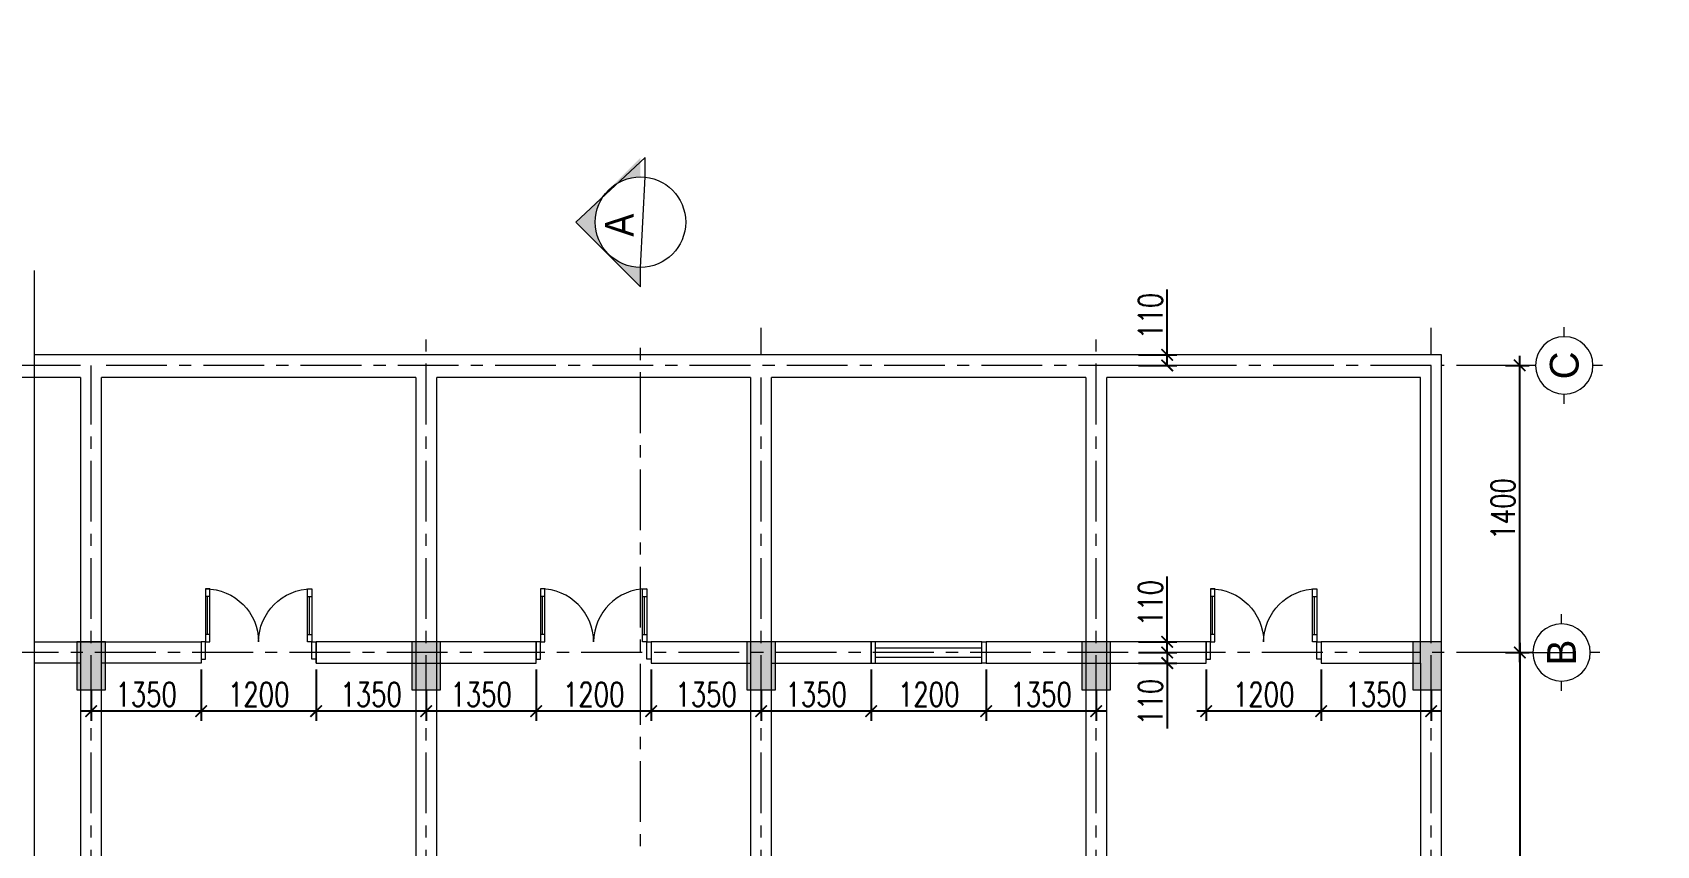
# Model space of a CAD drawing. Header units: millimetres. Extents: x -94324 to 105676, y -98316 to 125800.
# Drawn here: x 17000 to 33967, y 69591 to 78088 of the extents above; entities that cross this region are included whole.
import ezdxf
from ezdxf.enums import TextEntityAlignment as Align

# ---------------------------------------------------------------- set-up
doc = ezdxf.new("R2010")
doc.units = ezdxf.units.MM
doc.header["$MEASUREMENT"] = 0
doc.linetypes.add('CENTER', pattern=[50.8, 31.75, -6.35, 6.35, -6.35])
doc.layers.get('0').update_dxf_attribs({"lineweight": 20})
for name, color, linetype, lineweight in [('7', 7, 'Continuous', 20), ('8', 8, 'Continuous', 13), ('bao', 4, 'Continuous', 20), ('cot', 9, 'Continuous', 15), ('CUA', 115, 'Continuous', 15), ('Dim', 8, 'Continuous', 15), ('NETMANH', 150, 'Continuous', 15), ('THEP', 3, 'Continuous', 18), ('Truc', 8, 'CENTER', 9)]:
    doc.layers.add(name, color=color, linetype=linetype, lineweight=lineweight)
doc.layers.add('TEXT', color=3, linetype='Continuous')
doc.styles.add('.VnAvantH', font='', dxfattribs={"width": 0.9})
doc.styles.add('romans.shx', font='romans.shx', dxfattribs={"width": 0.75, "bigfont": 'vns.shx'})
doc.styles.get('.VnAvantH').set_extended_font_data('.VnAvantH')
doc.dimstyles.new('1-100', dxfattribs={"dimscale": 100, "dimtxt": 2.5, "dimasz": 1.2, "dimexe": 1, "dimexo": 0, "dimgap": 0.5, "dimtad": 1, "dimdec": 0, "dimzin": 0, "dimdsep": 46, "dimtxsty": 'romans.shx', "dimblk": 'ARCHTICK', "dimcen": 0.09, "dimdle": 1, "dimclrd": 8, "dimclre": 8, "dimclrt": 3, "dimadec": 0, "dimazin": 0, "dimtfac": 1, "dimtdec": 0, "dimtix": 1, "dimtmove": 0, "dimatfit": 3, "dimfxl": 1, "dimtolj": 1, "dimtzin": 0, "dimarcsym": 0})

# ---------------------------------------------------------------- blocks, each defined once
blk = doc.blocks.new('cot')
at = {"layer": 'cot'}
blk.add_hatch(color=256, dxfattribs=at).paths.add_polyline_path([(-150, -500), (150, -500), (150, 0), (-150, 0)])
blk.add_lwpolyline([(-150, -500), (150, -500), (150, 0), (-150, 0)], close=True, dxfattribs=at)
blk = doc.blocks.new('_ArchTick')
at = {"layer": 'Dim', "color": 0, "const_width": 0.15}
blk.add_lwpolyline([(-0.5, -0.5), (0.5, 0.5)], dxfattribs=at)
blk = doc.blocks.new('*D205')
at = {"layer": 'Defpoints', "color": 0, "transparency": 16777216}
for p in [(18763, 71431), (19963, 71431), (18763, 70996)]:
    blk.add_point(p, dxfattribs=at)
at = {"layer": 'Dim', "color": 8, "lineweight": -2, "transparency": 16777216}
for p, q in [((18763, 71431), (18763, 70896)), ((19963, 71431), (19963, 70896)), ((20063, 70996), (18663, 70996))]:
    blk.add_line(p, q, dxfattribs=at)
at = {"layer": 'Dim', "color": 8, "lineweight": -2, "transparency": 16777216, "xscale": 120, "yscale": 120, "zscale": 120, "rotation": 180}
blk.add_blockref('_ArchTick', (18763, 70996), dxfattribs=at)
at = {"layer": 'Dim', "color": 8, "lineweight": -2, "transparency": 16777216, "xscale": 120, "yscale": 120, "zscale": 120}
blk.add_blockref('_ArchTick', (19963, 70996), dxfattribs=at)
at = {"layer": 'Dim', "color": 3, "transparency": 16777216, "insert": (19363, 71171), "char_height": 250, "attachment_point": 5, "style": 'romans.shx'}
blk.add_mtext('\\A1;1200', dxfattribs=at)
blk = doc.blocks.new('*D206')
at = {"layer": 'Defpoints', "color": 0, "transparency": 16777216}
for p in [(22263, 71431), (23463, 71431), (22263, 70996)]:
    blk.add_point(p, dxfattribs=at)
at = {"layer": 'Dim', "color": 8, "lineweight": -2, "transparency": 16777216}
for p, q in [((22263, 71431), (22263, 70896)), ((23463, 71431), (23463, 70896)), ((23563, 70996), (22163, 70996))]:
    blk.add_line(p, q, dxfattribs=at)
at = {"layer": 'Dim', "color": 8, "lineweight": -2, "transparency": 16777216, "xscale": 120, "yscale": 120, "zscale": 120, "rotation": 180}
blk.add_blockref('_ArchTick', (22263, 70996), dxfattribs=at)
at = {"layer": 'Dim', "color": 8, "lineweight": -2, "transparency": 16777216, "xscale": 120, "yscale": 120, "zscale": 120}
blk.add_blockref('_ArchTick', (23463, 70996), dxfattribs=at)
at = {"layer": 'Dim', "color": 3, "transparency": 16777216, "insert": (22863, 71171), "char_height": 250, "attachment_point": 5, "style": 'romans.shx'}
blk.add_mtext('\\A1;1200', dxfattribs=at)
blk = doc.blocks.new('*D207')
at = {"layer": 'Defpoints', "color": 0, "transparency": 16777216}
for p in [(25763, 71431), (26963, 71431), (25763, 70996)]:
    blk.add_point(p, dxfattribs=at)
at = {"layer": 'Dim', "color": 8, "lineweight": -2, "transparency": 16777216}
for p, q in [((25763, 71431), (25763, 70896)), ((26963, 71431), (26963, 70896)), ((27063, 70996), (25663, 70996))]:
    blk.add_line(p, q, dxfattribs=at)
at = {"layer": 'Dim', "color": 8, "lineweight": -2, "transparency": 16777216, "xscale": 120, "yscale": 120, "zscale": 120, "rotation": 180}
blk.add_blockref('_ArchTick', (25763, 70996), dxfattribs=at)
at = {"layer": 'Dim', "color": 8, "lineweight": -2, "transparency": 16777216, "xscale": 120, "yscale": 120, "zscale": 120}
blk.add_blockref('_ArchTick', (26963, 70996), dxfattribs=at)
at = {"layer": 'Dim', "color": 3, "transparency": 16777216, "insert": (26363, 71171), "char_height": 250, "attachment_point": 5, "style": 'romans.shx'}
blk.add_mtext('\\A1;1200', dxfattribs=at)
blk = doc.blocks.new('*D208')
at = {"layer": 'Defpoints', "color": 0, "transparency": 16777216}
for p in [(29263, 71431), (30463, 71431), (29263, 70996)]:
    blk.add_point(p, dxfattribs=at)
at = {"layer": 'Dim', "color": 8, "lineweight": -2, "transparency": 16777216}
for p, q in [((29263, 71431), (29263, 70896)), ((30463, 71431), (30463, 70896)), ((30563, 70996), (29163, 70996))]:
    blk.add_line(p, q, dxfattribs=at)
at = {"layer": 'Dim', "color": 8, "lineweight": -2, "transparency": 16777216, "xscale": 120, "yscale": 120, "zscale": 120, "rotation": 180}
blk.add_blockref('_ArchTick', (29263, 70996), dxfattribs=at)
at = {"layer": 'Dim', "color": 8, "lineweight": -2, "transparency": 16777216, "xscale": 120, "yscale": 120, "zscale": 120}
blk.add_blockref('_ArchTick', (30463, 70996), dxfattribs=at)
at = {"layer": 'Dim', "color": 3, "transparency": 16777216, "insert": (29863, 71171), "char_height": 250, "attachment_point": 5, "style": 'romans.shx'}
blk.add_mtext('\\A1;1200', dxfattribs=at)
blk = doc.blocks.new('cd12t2')
for p, q in [((90, 655), (45, 655)), ((67.5, 260), (67.5, 655)), ((1110, 655), (1155, 655)), ((1132.5, 260), (1132.5, 655)), ((90, 260), (45, 260)), ((1110, 260), (1155, 260))]:
    blk.add_line(p, q)
for points in [[(45, 180), (90, 180), (90, 735), (45, 735)], [(1155, 180), (1110, 180), (1110, 735), (1155, 735)], [(0, 0), (45, 0), (45, 180), (0, 180)], [(1200, 0), (1155, 0), (1155, 180), (1200, 180)]]:
    blk.add_lwpolyline(points, close=True)
for centre, start, end in [((45, 180), 0, 89.9999), ((1155, 180), 90.0001, 180)]:
    blk.add_arc(centre, 555, start, end)
blk = doc.blocks.new('cs')
at = {"layer": 'CUA'}
for p, q in [((1155, 220), (45, 220)), ((1155, 160), (45, 160)), ((1155, 60), (45, 60)), ((45, 0), (1155, 0))]:
    blk.add_line(p, q, dxfattribs=at)
for points in [[(45, 0), (0, 0), (0, 220), (45, 220)], [(1155, 0), (1200, 0), (1200, 220), (1155, 220)]]:
    blk.add_lwpolyline(points, close=True, dxfattribs=at)
blk = doc.blocks.new('*D211')
at = {"layer": 'Defpoints', "color": 0, "transparency": 16777216}
for p in [(32388, 74609), (32538, 74609), (32388, 71609)]:
    blk.add_point(p, dxfattribs=at)
at = {"layer": 'Dim', "color": 8, "lineweight": -2, "transparency": 16777216}
for p, q in [((32538, 71509), (32538, 74709)), ((32388, 74609), (32638, 74609)), ((32388, 71609), (32638, 71609))]:
    blk.add_line(p, q, dxfattribs=at)
at = {"layer": 'Dim', "color": 8, "lineweight": -2, "transparency": 16777216, "xscale": 120, "yscale": 120, "zscale": 120}
for p, rotation in [((32538, 74609), 90), ((32538, 71609), 270)]:
    blk.add_blockref('_ArchTick', p, dxfattribs=dict(at, rotation=rotation))
at = {"layer": 'Dim', "color": 3, "transparency": 16777216, "insert": (32363, 73109), "char_height": 250, "attachment_point": 5, "rotation": 90, "style": 'romans.shx'}
blk.add_mtext('\\A1;1400', dxfattribs=at)
blk = doc.blocks.new('*D212')
at = {"layer": 'Defpoints', "color": 0, "transparency": 16777216}
for p in [(32388, 71609), (32388, 64509), (32538, 64509)]:
    blk.add_point(p, dxfattribs=at)
at = {"layer": 'Dim', "color": 8, "lineweight": -2, "transparency": 16777216}
for p, q in [((32388, 71609), (32638, 71609)), ((32538, 71709), (32538, 64409)), ((32388, 64509), (32638, 64509))]:
    blk.add_line(p, q, dxfattribs=at)
at = {"layer": 'Dim', "color": 8, "lineweight": -2, "transparency": 16777216, "xscale": 120, "yscale": 120, "zscale": 120}
for p, rotation in [((32538, 71609), 90), ((32538, 64509), 270)]:
    blk.add_blockref('_ArchTick', p, dxfattribs=dict(at, rotation=rotation))
at = {"layer": 'Dim', "color": 3, "transparency": 16777216, "insert": (32363, 68409), "char_height": 250, "attachment_point": 5, "rotation": 90, "style": 'romans.shx'}
blk.add_mtext('\\A1;5600', dxfattribs=at)
blk = doc.blocks.new('*D219')
at = {"layer": 'Defpoints', "color": 0, "transparency": 16777216}
for p in [(28555, 71609), (28855, 71609), (28555, 71499)]:
    blk.add_point(p, dxfattribs=at)
at = {"layer": 'Dim', "color": 8, "lineweight": -2, "transparency": 16777216}
for p, q in [((28555, 71609), (28955, 71609)), ((28855, 71609), (28855, 71399)), ((28555, 71499), (28955, 71499)), ((28855, 71499), (28855, 70814))]:
    blk.add_line(p, q, dxfattribs=at)
at = {"layer": 'Dim', "color": 8, "lineweight": -2, "transparency": 16777216, "xscale": 120, "yscale": 120, "zscale": 120}
for p, rotation in [((28855, 71609), 90), ((28855, 71499), 270)]:
    blk.add_blockref('_ArchTick', p, dxfattribs=dict(at, rotation=rotation))
at = {"layer": 'Dim', "color": 3, "transparency": 16777216, "insert": (28680, 71092), "char_height": 250, "attachment_point": 5, "rotation": 90, "style": 'romans.shx'}
blk.add_mtext('\\A1;110', dxfattribs=at)
blk = doc.blocks.new('*D220')
at = {"layer": 'Defpoints', "color": 0, "transparency": 16777216}
for p in [(28555, 71719), (28555, 71609), (28855, 71609)]:
    blk.add_point(p, dxfattribs=at)
at = {"layer": 'Dim', "color": 8, "lineweight": -2, "transparency": 16777216}
for p, q in [((28855, 71719), (28855, 72403)), ((28855, 71609), (28855, 71819)), ((28555, 71719), (28955, 71719)), ((28555, 71609), (28955, 71609))]:
    blk.add_line(p, q, dxfattribs=at)
at = {"layer": 'Dim', "color": 8, "lineweight": -2, "transparency": 16777216, "xscale": 120, "yscale": 120, "zscale": 120}
for p, rotation in [((28855, 71719), 90), ((28855, 71609), 270)]:
    blk.add_blockref('_ArchTick', p, dxfattribs=dict(at, rotation=rotation))
at = {"layer": 'Dim', "color": 3, "transparency": 16777216, "insert": (28680, 72126), "char_height": 250, "attachment_point": 5, "rotation": 90, "style": 'romans.shx'}
blk.add_mtext('\\A1;110', dxfattribs=at)
blk = doc.blocks.new('*D221')
at = {"layer": 'Defpoints', "color": 0, "transparency": 16777216}
for p in [(28555, 74719), (28555, 74609), (28855, 74609)]:
    blk.add_point(p, dxfattribs=at)
at = {"layer": 'Dim', "color": 8, "lineweight": -2, "transparency": 16777216}
for p, q in [((28855, 74719), (28855, 75403)), ((28555, 74719), (28955, 74719)), ((28855, 74609), (28855, 74819)), ((28555, 74609), (28955, 74609))]:
    blk.add_line(p, q, dxfattribs=at)
at = {"layer": 'Dim', "color": 8, "lineweight": -2, "transparency": 16777216, "xscale": 120, "yscale": 120, "zscale": 120}
for p, rotation in [((28855, 74719), 90), ((28855, 74609), 270)]:
    blk.add_blockref('_ArchTick', p, dxfattribs=dict(at, rotation=rotation))
at = {"layer": 'Dim', "color": 3, "transparency": 16777216, "insert": (28680, 75126), "char_height": 250, "attachment_point": 5, "rotation": 90, "style": 'romans.shx'}
blk.add_mtext('\\A1;110', dxfattribs=at)
blk = doc.blocks.new('SH')
at = {"layer": '8'}
for p, q in [((0, 20), (0, 0)), ((0, 20), (0, 0)), ((-80, -60), (-60, -60)), ((-80, -60), (-60, -60)), ((60, -60), (80, -60)), ((60, -60), (80, -60)), ((0, -120), (0, -140)), ((0, -120), (0, -140))]:
    blk.add_line(p, q, dxfattribs=at)
blk.add_circle((0, -60), 60, dxfattribs=at)
at = {"layer": 'TEXT', "style": '.VnAvantH'}
blk.add_attdef('SH', text='', height=60, dxfattribs=at).set_placement((0, -60), align=Align.MIDDLE_CENTER)
blk = doc.blocks.new('*D282')
at = {"layer": 'Defpoints', "color": 0, "transparency": 16777216}
for p in [(30463, 71219), (31613, 71219), (30463, 70996)]:
    blk.add_point(p, dxfattribs=at)
at = {"layer": 'Dim', "color": 8, "lineweight": -2, "transparency": 16777216}
for p, q in [((30463, 71219), (30463, 70896)), ((31613, 71219), (31613, 70896)), ((31713, 70996), (30363, 70996))]:
    blk.add_line(p, q, dxfattribs=at)
at = {"layer": 'Dim', "color": 8, "lineweight": -2, "transparency": 16777216, "xscale": 120, "yscale": 120, "zscale": 120, "rotation": 180}
blk.add_blockref('_ArchTick', (30463, 70996), dxfattribs=at)
at = {"layer": 'Dim', "color": 8, "lineweight": -2, "transparency": 16777216, "xscale": 120, "yscale": 120, "zscale": 120}
blk.add_blockref('_ArchTick', (31613, 70996), dxfattribs=at)
at = {"layer": 'Dim', "color": 3, "transparency": 16777216, "insert": (31038, 71171), "char_height": 250, "attachment_point": 5, "style": 'romans.shx'}
blk.add_mtext('\\A1;1350', dxfattribs=at)
blk = doc.blocks.new('*D283')
at = {"layer": 'Defpoints', "color": 0, "transparency": 16777216}
for p in [(26963, 71219), (28113, 71219), (26963, 70996)]:
    blk.add_point(p, dxfattribs=at)
at = {"layer": 'Dim', "color": 8, "lineweight": -2, "transparency": 16777216}
for p, q in [((26963, 71219), (26963, 70896)), ((28113, 71219), (28113, 70896)), ((28213, 70996), (26863, 70996))]:
    blk.add_line(p, q, dxfattribs=at)
at = {"layer": 'Dim', "color": 8, "lineweight": -2, "transparency": 16777216, "xscale": 120, "yscale": 120, "zscale": 120, "rotation": 180}
blk.add_blockref('_ArchTick', (26963, 70996), dxfattribs=at)
at = {"layer": 'Dim', "color": 8, "lineweight": -2, "transparency": 16777216, "xscale": 120, "yscale": 120, "zscale": 120}
blk.add_blockref('_ArchTick', (28113, 70996), dxfattribs=at)
at = {"layer": 'Dim', "color": 3, "transparency": 16777216, "insert": (27538, 71171), "char_height": 250, "attachment_point": 5, "style": 'romans.shx'}
blk.add_mtext('\\A1;1350', dxfattribs=at)
blk = doc.blocks.new('*D284')
at = {"layer": 'Defpoints', "color": 0, "transparency": 16777216}
for p in [(23463, 71219), (24613, 71219), (23463, 70996)]:
    blk.add_point(p, dxfattribs=at)
at = {"layer": 'Dim', "color": 8, "lineweight": -2, "transparency": 16777216}
for p, q in [((23463, 71219), (23463, 70896)), ((24613, 71219), (24613, 70896)), ((24713, 70996), (23363, 70996))]:
    blk.add_line(p, q, dxfattribs=at)
at = {"layer": 'Dim', "color": 8, "lineweight": -2, "transparency": 16777216, "xscale": 120, "yscale": 120, "zscale": 120, "rotation": 180}
blk.add_blockref('_ArchTick', (23463, 70996), dxfattribs=at)
at = {"layer": 'Dim', "color": 8, "lineweight": -2, "transparency": 16777216, "xscale": 120, "yscale": 120, "zscale": 120}
blk.add_blockref('_ArchTick', (24613, 70996), dxfattribs=at)
at = {"layer": 'Dim', "color": 3, "transparency": 16777216, "insert": (24038, 71171), "char_height": 250, "attachment_point": 5, "style": 'romans.shx'}
blk.add_mtext('\\A1;1350', dxfattribs=at)
blk = doc.blocks.new('*D285')
at = {"layer": 'Defpoints', "color": 0, "transparency": 16777216}
for p in [(19963, 71219), (21113, 71219), (19963, 70996)]:
    blk.add_point(p, dxfattribs=at)
at = {"layer": 'Dim', "color": 8, "lineweight": -2, "transparency": 16777216}
for p, q in [((19963, 71219), (19963, 70896)), ((21113, 71219), (21113, 70896)), ((21213, 70996), (19863, 70996))]:
    blk.add_line(p, q, dxfattribs=at)
at = {"layer": 'Dim', "color": 8, "lineweight": -2, "transparency": 16777216, "xscale": 120, "yscale": 120, "zscale": 120, "rotation": 180}
blk.add_blockref('_ArchTick', (19963, 70996), dxfattribs=at)
at = {"layer": 'Dim', "color": 8, "lineweight": -2, "transparency": 16777216, "xscale": 120, "yscale": 120, "zscale": 120}
blk.add_blockref('_ArchTick', (21113, 70996), dxfattribs=at)
at = {"layer": 'Dim', "color": 3, "transparency": 16777216, "insert": (20538, 71171), "char_height": 250, "attachment_point": 5, "style": 'romans.shx'}
blk.add_mtext('\\A1;1350', dxfattribs=at)
blk = doc.blocks.new('*D286')
at = {"layer": 'Defpoints', "color": 0, "transparency": 16777216}
for p in [(24613, 71219), (25763, 71219), (24613, 70996)]:
    blk.add_point(p, dxfattribs=at)
at = {"layer": 'Dim', "color": 8, "lineweight": -2, "transparency": 16777216}
for p, q in [((24613, 71219), (24613, 70896)), ((25763, 71219), (25763, 70896)), ((25863, 70996), (24513, 70996))]:
    blk.add_line(p, q, dxfattribs=at)
at = {"layer": 'Dim', "color": 8, "lineweight": -2, "transparency": 16777216, "xscale": 120, "yscale": 120, "zscale": 120, "rotation": 180}
blk.add_blockref('_ArchTick', (24613, 70996), dxfattribs=at)
at = {"layer": 'Dim', "color": 8, "lineweight": -2, "transparency": 16777216, "xscale": 120, "yscale": 120, "zscale": 120}
blk.add_blockref('_ArchTick', (25763, 70996), dxfattribs=at)
at = {"layer": 'Dim', "color": 3, "transparency": 16777216, "insert": (25188, 71171), "char_height": 250, "attachment_point": 5, "style": 'romans.shx'}
blk.add_mtext('\\A1;1350', dxfattribs=at)
blk = doc.blocks.new('*D287')
at = {"layer": 'Defpoints', "color": 0, "transparency": 16777216}
for p in [(21113, 71219), (22263, 71219), (21113, 70996)]:
    blk.add_point(p, dxfattribs=at)
at = {"layer": 'Dim', "color": 8, "lineweight": -2, "transparency": 16777216}
for p, q in [((21113, 71219), (21113, 70896)), ((22263, 71219), (22263, 70896)), ((22363, 70996), (21013, 70996))]:
    blk.add_line(p, q, dxfattribs=at)
at = {"layer": 'Dim', "color": 8, "lineweight": -2, "transparency": 16777216, "xscale": 120, "yscale": 120, "zscale": 120, "rotation": 180}
blk.add_blockref('_ArchTick', (21113, 70996), dxfattribs=at)
at = {"layer": 'Dim', "color": 8, "lineweight": -2, "transparency": 16777216, "xscale": 120, "yscale": 120, "zscale": 120}
blk.add_blockref('_ArchTick', (22263, 70996), dxfattribs=at)
at = {"layer": 'Dim', "color": 3, "transparency": 16777216, "insert": (21688, 71171), "char_height": 250, "attachment_point": 5, "style": 'romans.shx'}
blk.add_mtext('\\A1;1350', dxfattribs=at)
blk = doc.blocks.new('*D288')
at = {"layer": 'Defpoints', "color": 0, "transparency": 16777216}
for p in [(17613, 71219), (18763, 71219), (17613, 70996)]:
    blk.add_point(p, dxfattribs=at)
at = {"layer": 'Dim', "color": 8, "lineweight": -2, "transparency": 16777216}
for p, q in [((17613, 71219), (17613, 70896)), ((18763, 71219), (18763, 70896)), ((18863, 70996), (17513, 70996))]:
    blk.add_line(p, q, dxfattribs=at)
at = {"layer": 'Dim', "color": 8, "lineweight": -2, "transparency": 16777216, "xscale": 120, "yscale": 120, "zscale": 120, "rotation": 180}
blk.add_blockref('_ArchTick', (17613, 70996), dxfattribs=at)
at = {"layer": 'Dim', "color": 8, "lineweight": -2, "transparency": 16777216, "xscale": 120, "yscale": 120, "zscale": 120}
blk.add_blockref('_ArchTick', (18763, 70996), dxfattribs=at)
at = {"layer": 'Dim', "color": 3, "transparency": 16777216, "insert": (18188, 71171), "char_height": 250, "attachment_point": 5, "style": 'romans.shx'}
blk.add_mtext('\\A1;1350', dxfattribs=at)

msp = doc.modelspace()

# ---------------------------------------------------------------- hatches: boundary and pattern name
at = {"layer": '8'}
msp.add_hatch(color=256, dxfattribs=at).paths.add_polyline_path([(23352, 76578.6), (23352, 76781.1), (22677, 76106.1), (23352, 75431.1), (23352, 75633.6, -1)])

# ---------------------------------------------------------------- linework, layer by layer
for p, q in [((31722.5, 74718.6), (17021.2, 74718.6)), ((31722.5, 71718.6), (31722.5, 74718.6)), ((17502.5, 74608.6), (17021.2, 74608.6)), ((31612.5, 71718.6), (31612.5, 74418.6))]:
    msp.add_line(p, q)
at = {"layer": '7'}
msp.add_circle((5675.5, 1684), 100000, dxfattribs=at)
at = {"layer": '8'}
msp.add_line((23352, 75633.6), (23402, 76578.6), dxfattribs=at)
at = {"layer": '8', "color": 4}
msp.add_lwpolyline([(23402, 76578.6), (23402, 76781.1), (22677, 76106.1), (23352, 75431.1), (23352, 75633.6)], dxfattribs=at)
at = {"layer": '8'}
msp.add_lwpolyline([(17021.2, 63462.2), (17021.2, 67590.5), (16750.7, 67590.5), (17287.1, 67843.9), (17021.2, 67843.9), (17021.2, 75600.7)], dxfattribs=at)
msp.add_circle((23352, 76106.1), 472.5, dxfattribs=at)
at = {"layer": 'bao'}
for p, q in [((17502.5, 74482.6), (17502.5, 64618.6)), ((17722.5, 64618.6), (17722.5, 74482.6)), ((21006, 74482.6), (21006, 64618.6)), ((21226, 64618.6), (21226, 74482.6)), ((24502.5, 74482.6), (24502.5, 64618.6)), ((24722.5, 64618.6), (24722.5, 74482.6)), ((28003.5, 74482.6), (28003.5, 64618.6)), ((28223.5, 64618.6), (28223.5, 74482.6)), ((17021.2, 71718.6), (18762.5, 71718.6)), ((18762.5, 71718.6), (18762.5, 71498.6)), ((25762.5, 71718.6), (23462.5, 71718.6)), ((23462.5, 71718.6), (23462.5, 71498.6)), ((25762.5, 71498.6), (25762.5, 71718.6)), ((17462.5, 71498.6), (17021.2, 71498.6)), ((17502.5, 71498.6), (17462.5, 71498.6)), ((17762.5, 71498.6), (17722.5, 71498.6)), ((18762.5, 71498.6), (17762.5, 71498.6)), ((23462.5, 71498.6), (24462.5, 71498.6)), ((24462.5, 71498.6), (24502.5, 71498.6)), ((24722.5, 71498.6), (24762.5, 71498.6)), ((24762.5, 71498.6), (25762.5, 71498.6))]:
    msp.add_line(p, q, dxfattribs=at)
for points in [[(19962.5, 71498.6), (20962.5, 71498.6), (21262.5, 71498.6), (22262.5, 71498.6), (22262.5, 71718.6), (19962.5, 71718.6)], [(26962.5, 71498.6), (27962.5, 71498.6), (28262.5, 71498.6), (29262.5, 71498.6), (29262.5, 71718.6), (26962.5, 71718.6)]]:
    msp.add_lwpolyline(points, close=True, dxfattribs=at)
msp.add_lwpolyline([(31722.5, 64398.6), (31722.5, 64398.6), (31722.5, 64618.6), (31722.5, 64618.6), (31722.5, 64618.6), (31722.5, 71498.6), (31722.5, 71498.6), (31720, 71498.6), (31720, 71718.6), (30462.5, 71718.6), (30462.5, 71498.6), (31462.5, 71498.6), (31502.5, 71498.6), (31502.5, 64618.6), (30462.5, 64618.6), (30462.5, 64398.6), (31272.5, 64398.6)], dxfattribs=at)
at = {"layer": 'CUA', "ltscale": 0.6}
msp.add_line((19962.5, 71498.6), (19962.5, 71718.6), dxfattribs=at)
at = {"layer": 'Dim'}
msp.add_line((32640.9, 71608.6), (33112.1, 71608.6), dxfattribs=at)
at = {"layer": 'THEP'}
for p, q in [((17502.5, 74482.6), (14222.5, 74482.6)), ((21006, 74482.6), (17722.5, 74482.6)), ((24502.5, 74482.6), (21226, 74482.6)), ((28003.5, 74482.6), (24722.5, 74482.6)), ((31502.5, 74482.6), (28223.5, 74482.6)), ((31502.5, 71498.6), (31502.5, 74482.6))]:
    msp.add_line(p, q, dxfattribs=at)
at = {"layer": 'Truc', "ltscale": 20}
for p, q in [((21112.5, 63832.5), (21112.5, 75000.7)), ((24612.5, 74718.6), (24612.5, 75000.7)), ((28112.5, 63832.5), (28112.5, 75000.7)), ((31612.5, 74718.6), (31612.5, 75000.7)), ((23352, 63742), (23352, 74831.1)), ((17502.5, 74608.6), (14112.5, 74608.6)), ((17612.5, 63832.5), (17612.5, 74608.6)), ((31612.5, 74608.6), (17722.5, 74608.6)), ((31612.5, 63832.5), (31612.5, 74608.6)), ((32512.1, 74608.6), (31722.5, 74608.6)), ((24612.5, 63832.5), (24612.5, 74482.6)), ((32512.1, 71608.6), (14002.5, 71608.6))]:
    msp.add_line(p, q, dxfattribs=at)

# ---------------------------------------------------------------- block references
at = {"rotation": 180}
msp.add_blockref('cs', (26962.5, 71718.6), dxfattribs=at)
at = {"layer": 'bao'}
ref = msp.add_blockref('SH', (33303.4, 74608.6), dxfattribs=dict(at, xscale=-5, yscale=5, zscale=5, rotation=270))
ref.add_attrib('SH', 'c', dxfattribs={"layer": 'TEXT', "height": 300, "rotation": 90, "style": '.VnAvantH'}).set_placement((33003, 74608.6), align=Align.MIDDLE_CENTER)
ref = msp.add_blockref('SH', (33274.9, 71608.6), dxfattribs=dict(at, xscale=-5, yscale=5, zscale=5, rotation=270))
ref.add_attrib('SH', 'b', dxfattribs={"layer": 'TEXT', "height": 300, "rotation": 90, "style": '.VnAvantH'}).set_placement((32974.5, 71608.6), align=Align.MIDDLE_CENTER)
at = {"layer": 'CUA', "xscale": -1}
for p in [(19962.5, 71538.6), (30462.5, 71538.6)]:
    msp.add_blockref('cd12t2', p, dxfattribs=at)
at = {"layer": 'CUA'}
msp.add_blockref('cd12t2', (22262.5, 71538.6), dxfattribs=at)
at = {"layer": 'NETMANH', "rotation": 180}
for p in [(17612.5, 71218.6), (21112.5, 71218.6), (24612.5, 71218.6), (28112.5, 71218.6), (31572.5, 71218.6)]:
    msp.add_blockref('cot', p, dxfattribs=at)

# ---------------------------------------------------------------- texts
at = {"layer": 'TEXT', "insert": (22979.9, 75954.2), "char_height": 300, "width": 1108, "attachment_point": 1, "rotation": 90, "style": '.VnAvantH'}
msp.add_mtext('A', dxfattribs=at)

# ---------------------------------------------------------------- dimensions: what is measured, and where the dimension line sits
at = {"layer": 'Dim'}
for base, p1, p2, angle, text, picture, middle in [((28854.9, 74608.6), (28555.4, 74718.6), (28555.4, 74608.6), 270, '110', '*D221', (28854.9, 75125.6)), ((32538.4, 74608.6), (32388, 71608.6), (32388, 74608.6), 270, '1400', '*D211', (32538.4, 73108.6)), ((28854.9, 71608.6), (28555.4, 71718.6), (28555.4, 71608.6), 270, '110', '*D220', (28854.9, 72125.6)), ((28854.9, 71608.6), (28555.4, 71498.6), (28555.4, 71608.6), 90, '110', '*D219', (28854.9, 71091.6)), ((32538.4, 64508.6), (32388, 71608.6), (32388, 64508.6), 270, '5600', '*D212', (32538.4, 68408.6))]:
    dim = msp.add_linear_dim(base=base, p1=p1, p2=p2, angle=angle, text=text, dimstyle='1-100', dxfattribs=at)
    dim.commit()
    dim.dimension.update_dxf_attribs({"geometry": picture, "text_midpoint": middle, "dimtype": 160})
for base, p1, p2, picture, middle in [((17612.5, 70996.2), (18762.5, 71218.6), (17612.5, 71218.6), '*D288', (18187.5, 71171.2)), ((19962.5, 70996.2), (21112.5, 71218.6), (19962.5, 71218.6), '*D285', (20537.5, 71171.2)), ((21112.5, 70996.2), (22262.5, 71218.6), (21112.5, 71218.6), '*D287', (21687.5, 71171.2)), ((23462.5, 70996.2), (24612.5, 71218.6), (23462.5, 71218.6), '*D284', (24037.5, 71171.2)), ((24612.5, 70996.2), (25762.5, 71218.6), (24612.5, 71218.6), '*D286', (25187.5, 71171.2)), ((26962.5, 70996.2), (28112.5, 71218.6), (26962.5, 71218.6), '*D283', (27537.5, 71171.2)), ((30462.5, 70996.2), (31612.5, 71218.6), (30462.5, 71218.6), '*D282', (31037.5, 71171.2))]:
    dim = msp.add_linear_dim(base=base, p1=p1, p2=p2, angle=180, text='1350', dimstyle='1-100', dxfattribs=at)
    dim.commit()
    dim.dimension.update_dxf_attribs({"geometry": picture, "text_midpoint": middle})
for base, p1, p2, picture, middle in [((18762.5, 70996.2), (19962.5, 71431.1), (18762.5, 71431.1), '*D205', (19362.5, 71171.2)), ((22262.5, 70996.2), (23462.5, 71431.1), (22262.5, 71431.1), '*D206', (22862.5, 71171.2)), ((25762.5, 70996.2), (26962.5, 71431.1), (25762.5, 71431.1), '*D207', (26362.5, 71171.2)), ((29262.5, 70996.2), (30462.5, 71431.1), (29262.5, 71431.1), '*D208', (29862.5, 71171.2))]:
    dim = msp.add_linear_dim(base=base, p1=p1, p2=p2, angle=180, dimstyle='1-100', dxfattribs=at)
    dim.commit()
    dim.dimension.update_dxf_attribs({"geometry": picture, "text_midpoint": middle})

doc.saveas('drawing.dxf')
